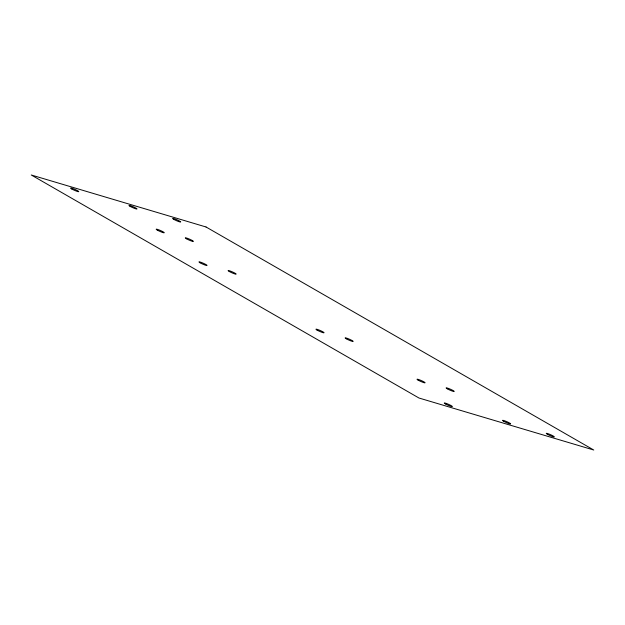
<?xml version="1.0" encoding="UTF-8"?>
<svg xmlns="http://www.w3.org/2000/svg" width="625" height="625" viewBox="0 0 625 625"><rect width="100%" height="100%" fill="white"/><g stroke="black" fill="none" stroke-linecap="round" stroke-linejoin="round"><path stroke-width="0.94" d="M206.031 226.984L31.25 174.984L418.969 398.016L593.75 450.016L206.031 226.984M173.758 219.336A4.422 0.516 23.7 0 0 180.562 222.047A4.422 0.516 23.7 0 0 175.68 219.234A4.422 0.516 23.7 0 0 173.758 219.336M547.375 434.258A4.422 0.516 23.7 0 0 554.188 436.969A4.422 0.516 23.7 0 0 549.305 434.156A4.422 0.516 23.7 0 0 547.375 434.258M447.281 388.82A4.422 0.516 23.7 0 0 454.094 391.523A4.422 0.516 23.7 0 0 449.211 388.711A4.422 0.516 23.7 0 0 447.281 388.82M445.422 403.93A4.422 0.516 23.7 0 0 452.234 406.633A4.422 0.516 23.7 0 0 447.344 403.82A4.422 0.516 23.7 0 0 445.422 403.93M317.117 330.125A4.422 0.516 23.7 0 0 323.93 332.828A4.422 0.516 23.7 0 0 319.047 330.016A4.422 0.516 23.7 0 0 317.117 330.125M200.102 262.812A4.422 0.516 23.7 0 0 206.914 265.516A4.422 0.516 23.7 0 0 202.023 262.703A4.422 0.516 23.7 0 0 200.102 262.812M503.68 421.258A4.422 0.516 23.7 0 0 510.492 423.969A4.422 0.516 23.7 0 0 505.609 421.156A4.422 0.516 23.7 0 0 503.68 421.258M346.25 338.789A4.422 0.516 23.7 0 0 353.062 341.492A4.422 0.516 23.7 0 0 348.18 338.688A4.422 0.516 23.7 0 0 346.25 338.789M229.227 271.477A4.422 0.516 23.7 0 0 236.039 274.18A4.422 0.516 23.7 0 0 231.156 271.375A4.422 0.516 23.7 0 0 229.227 271.477M71.797 189.008A4.422 0.516 23.7 0 0 78.609 191.711A4.422 0.516 23.7 0 0 73.727 188.898A4.422 0.516 23.7 0 0 71.797 189.008M186.453 238.781A4.422 0.516 23.7 0 0 193.266 241.484A4.422 0.516 23.7 0 0 188.383 238.672A4.422 0.516 23.7 0 0 186.453 238.781M130.062 206.336A4.422 0.516 23.7 0 0 136.867 209.047A4.422 0.516 23.7 0 0 131.984 206.234A4.422 0.516 23.7 0 0 130.062 206.336M418.156 380.156A4.422 0.516 23.7 0 0 424.969 382.859A4.422 0.516 23.7 0 0 420.078 380.047A4.422 0.516 23.7 0 0 418.156 380.156M157.328 230.117A4.422 0.516 23.7 0 0 164.133 232.82A4.422 0.516 23.7 0 0 159.25 230.008A4.422 0.516 23.7 0 0 157.328 230.117"/></g></svg>
